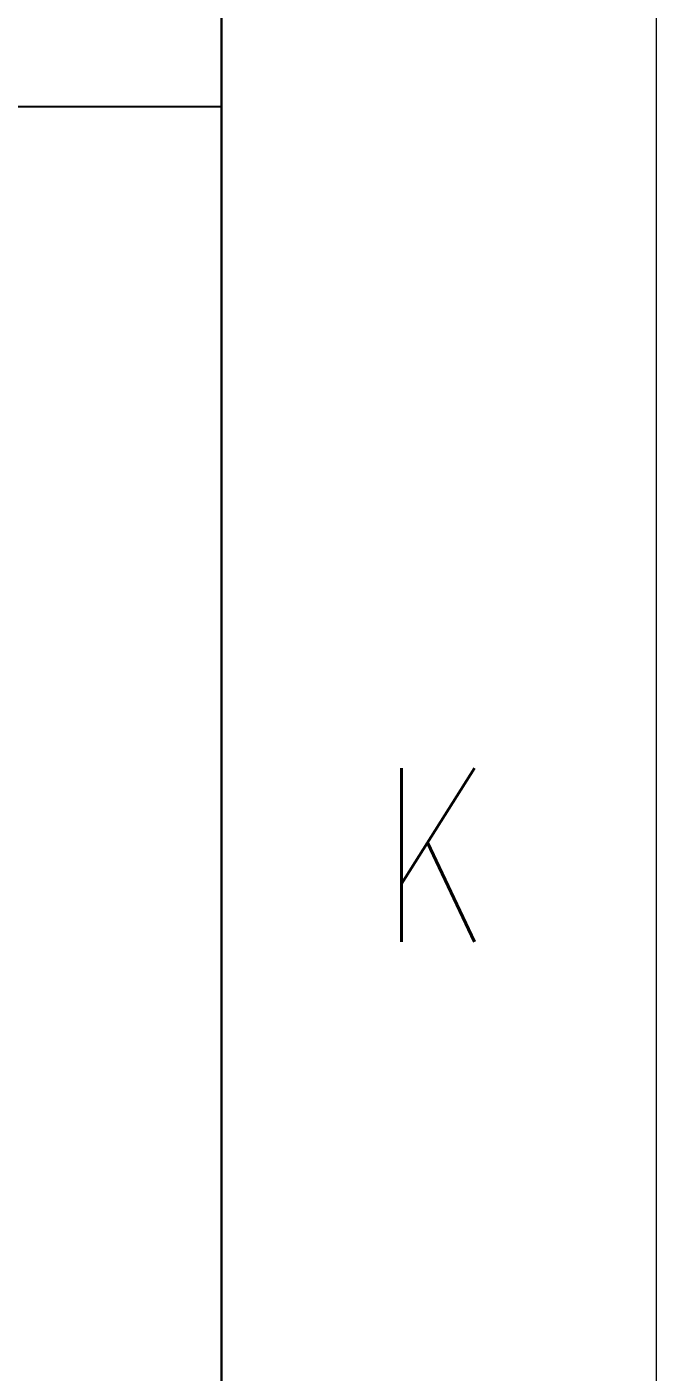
# Model space of a CAD drawing. Header units: inches. Extents: x 112 to 4169, y -2569 to 841.
# Drawn here: x 2533.38 to 2545.35, y -2492.27 to -2466.68 of the extents above; entities that cross this region are included whole.
import ezdxf

# ---------------------------------------------------------------- set-up
doc = ezdxf.new("R2010")
doc.units = ezdxf.units.IN
doc.header["$MEASUREMENT"] = 0
doc.layers.add('TEG BORDER', color=7, linetype='Continuous')
doc.styles.add('TEG BORDER', font='txt_qlt.shx', dxfattribs={"width": 0.7, "bigfont": 'hztxt.shx'})

# ---------------------------------------------------------------- blocks, each defined once
blk = doc.blocks.new('240 BORDER A2')
blk.add_line((589, 5), (589, 116))
at = {"color": 5, "lineweight": 15}
blk.add_lwpolyline([(0, 420), (594, 420), (594, 0), (0, 0)], close=True, dxfattribs=at)
blk.add_lwpolyline([(5, 415), (589, 415), (589, 5), (5, 5)], close=True)
at = {"layer": 'TEG BORDER', "color": 0}
blk.add_line((489, 61), (589, 61), dxfattribs=at)
at = {"insert": (592.09, 53.389), "char_height": 2, "width": 2, "attachment_point": 3, "style": 'TEG BORDER'}
blk.add_mtext('K', dxfattribs=at)

msp = doc.modelspace()

# ---------------------------------------------------------------- block references
at = {"xscale": 1.652949273830399, "yscale": 1.652949273830399, "zscale": 1.652949273830399}
msp.add_blockref('240 BORDER A2', (1563.501, -2569.028), dxfattribs=at)

doc.saveas('drawing.dxf')
